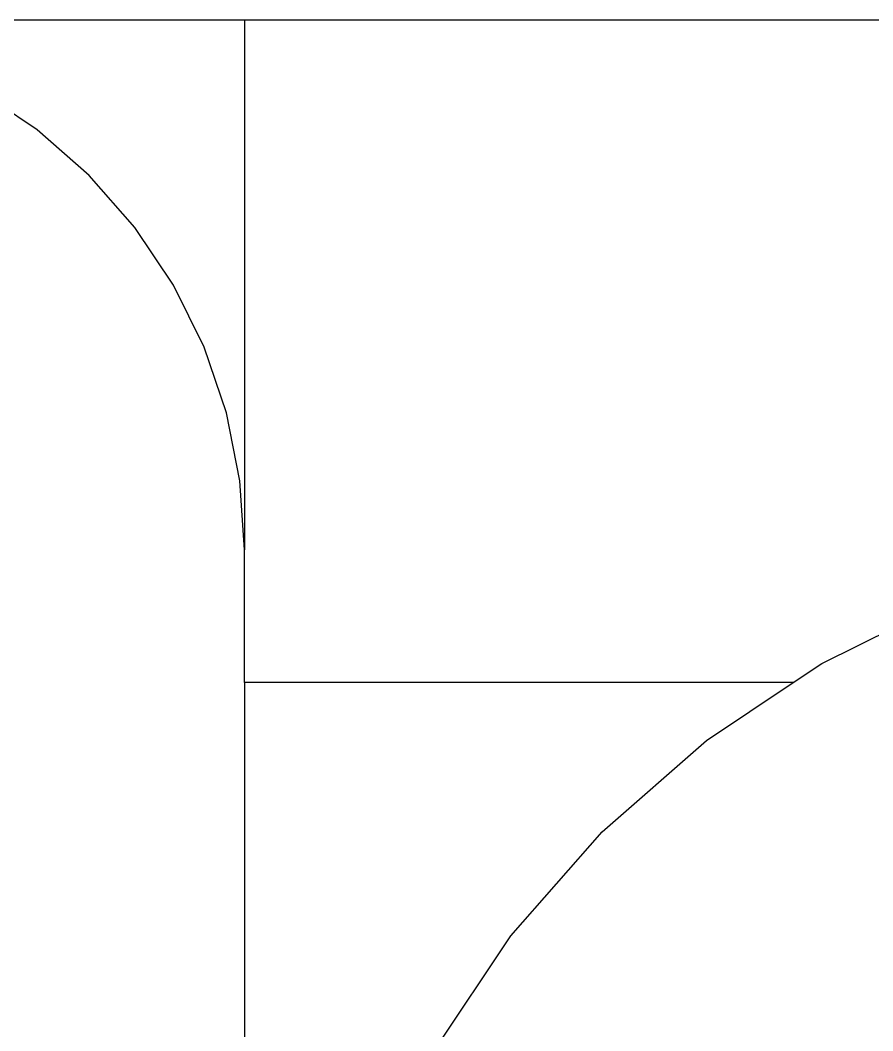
# Model space of a CAD drawing. Header units: inches. Extents: x 9636 to 21597, y -10243 to 557.
# Drawn here: x 13025.01 to 13029.42, y -8578.65 to -8573.42 of the extents above; entities that cross this region are included whole.
import ezdxf

# ---------------------------------------------------------------- set-up
doc = ezdxf.new("R2010")
doc.units = ezdxf.units.IN
doc.header["$MEASUREMENT"] = 0
doc.layers.add('Edges', color=7, linetype='Continuous')

# ---------------------------------------------------------------- blocks, each defined once
blk = doc.blocks.new('Porch Swing Bed Twin Size pl')
at = {"layer": 'Edges'}
for p, q in [((108.7694, 3.1719), (108.7694, 15.0593)), ((108.0544, 4.564), (107.7637, 4.129)), ((107.7637, 4.129), (107.4187, 3.7356)), ((107.4187, 3.7356), (107.0253, 3.3906)), ((107.0253, 3.3906), (106.698, 3.1719)), ((106.698, 3.1719), (106.5903, 3.0999)), ((106.698, 3.1719), (108.7694, 3.1719)), ((108.7694, 3.1719), (108.7694, 2.6719)), ((106.5903, 3.0999), (106.2694, 2.9416)), ((108.7694, 2.6719), (108.7865, 2.4108)), ((108.7694, 0.6719), (108.7694, 2.6719)), ((108.7865, 2.4108), (108.8375, 2.1543)), ((108.8375, 2.1543), (108.9216, 1.9065)), ((108.9216, 1.9065), (109.0373, 1.6719)), ((109.0373, 1.6719), (109.1826, 1.4544)), ((109.1826, 1.4544), (109.3551, 1.2577)), ((109.3551, 1.2577), (109.5518, 1.0852)), ((109.5518, 1.0852), (109.7694, 0.9399)), ((106.2694, 0.6719), (108.7694, 0.6719)), ((108.7694, 0.6719), (110.7694, 0.6719))]:
    blk.add_line(p, q, dxfattribs=at)

msp = doc.modelspace()

# ---------------------------------------------------------------- block references
at = {"xscale": 1.370056412249949, "yscale": 1.370056412249949, "zscale": 1.370056412249949, "rotation": 180}
msp.add_blockref('Porch Swing Bed Twin Size pl', (13175.186, -8572.5015), dxfattribs=at)

doc.saveas('drawing.dxf')
